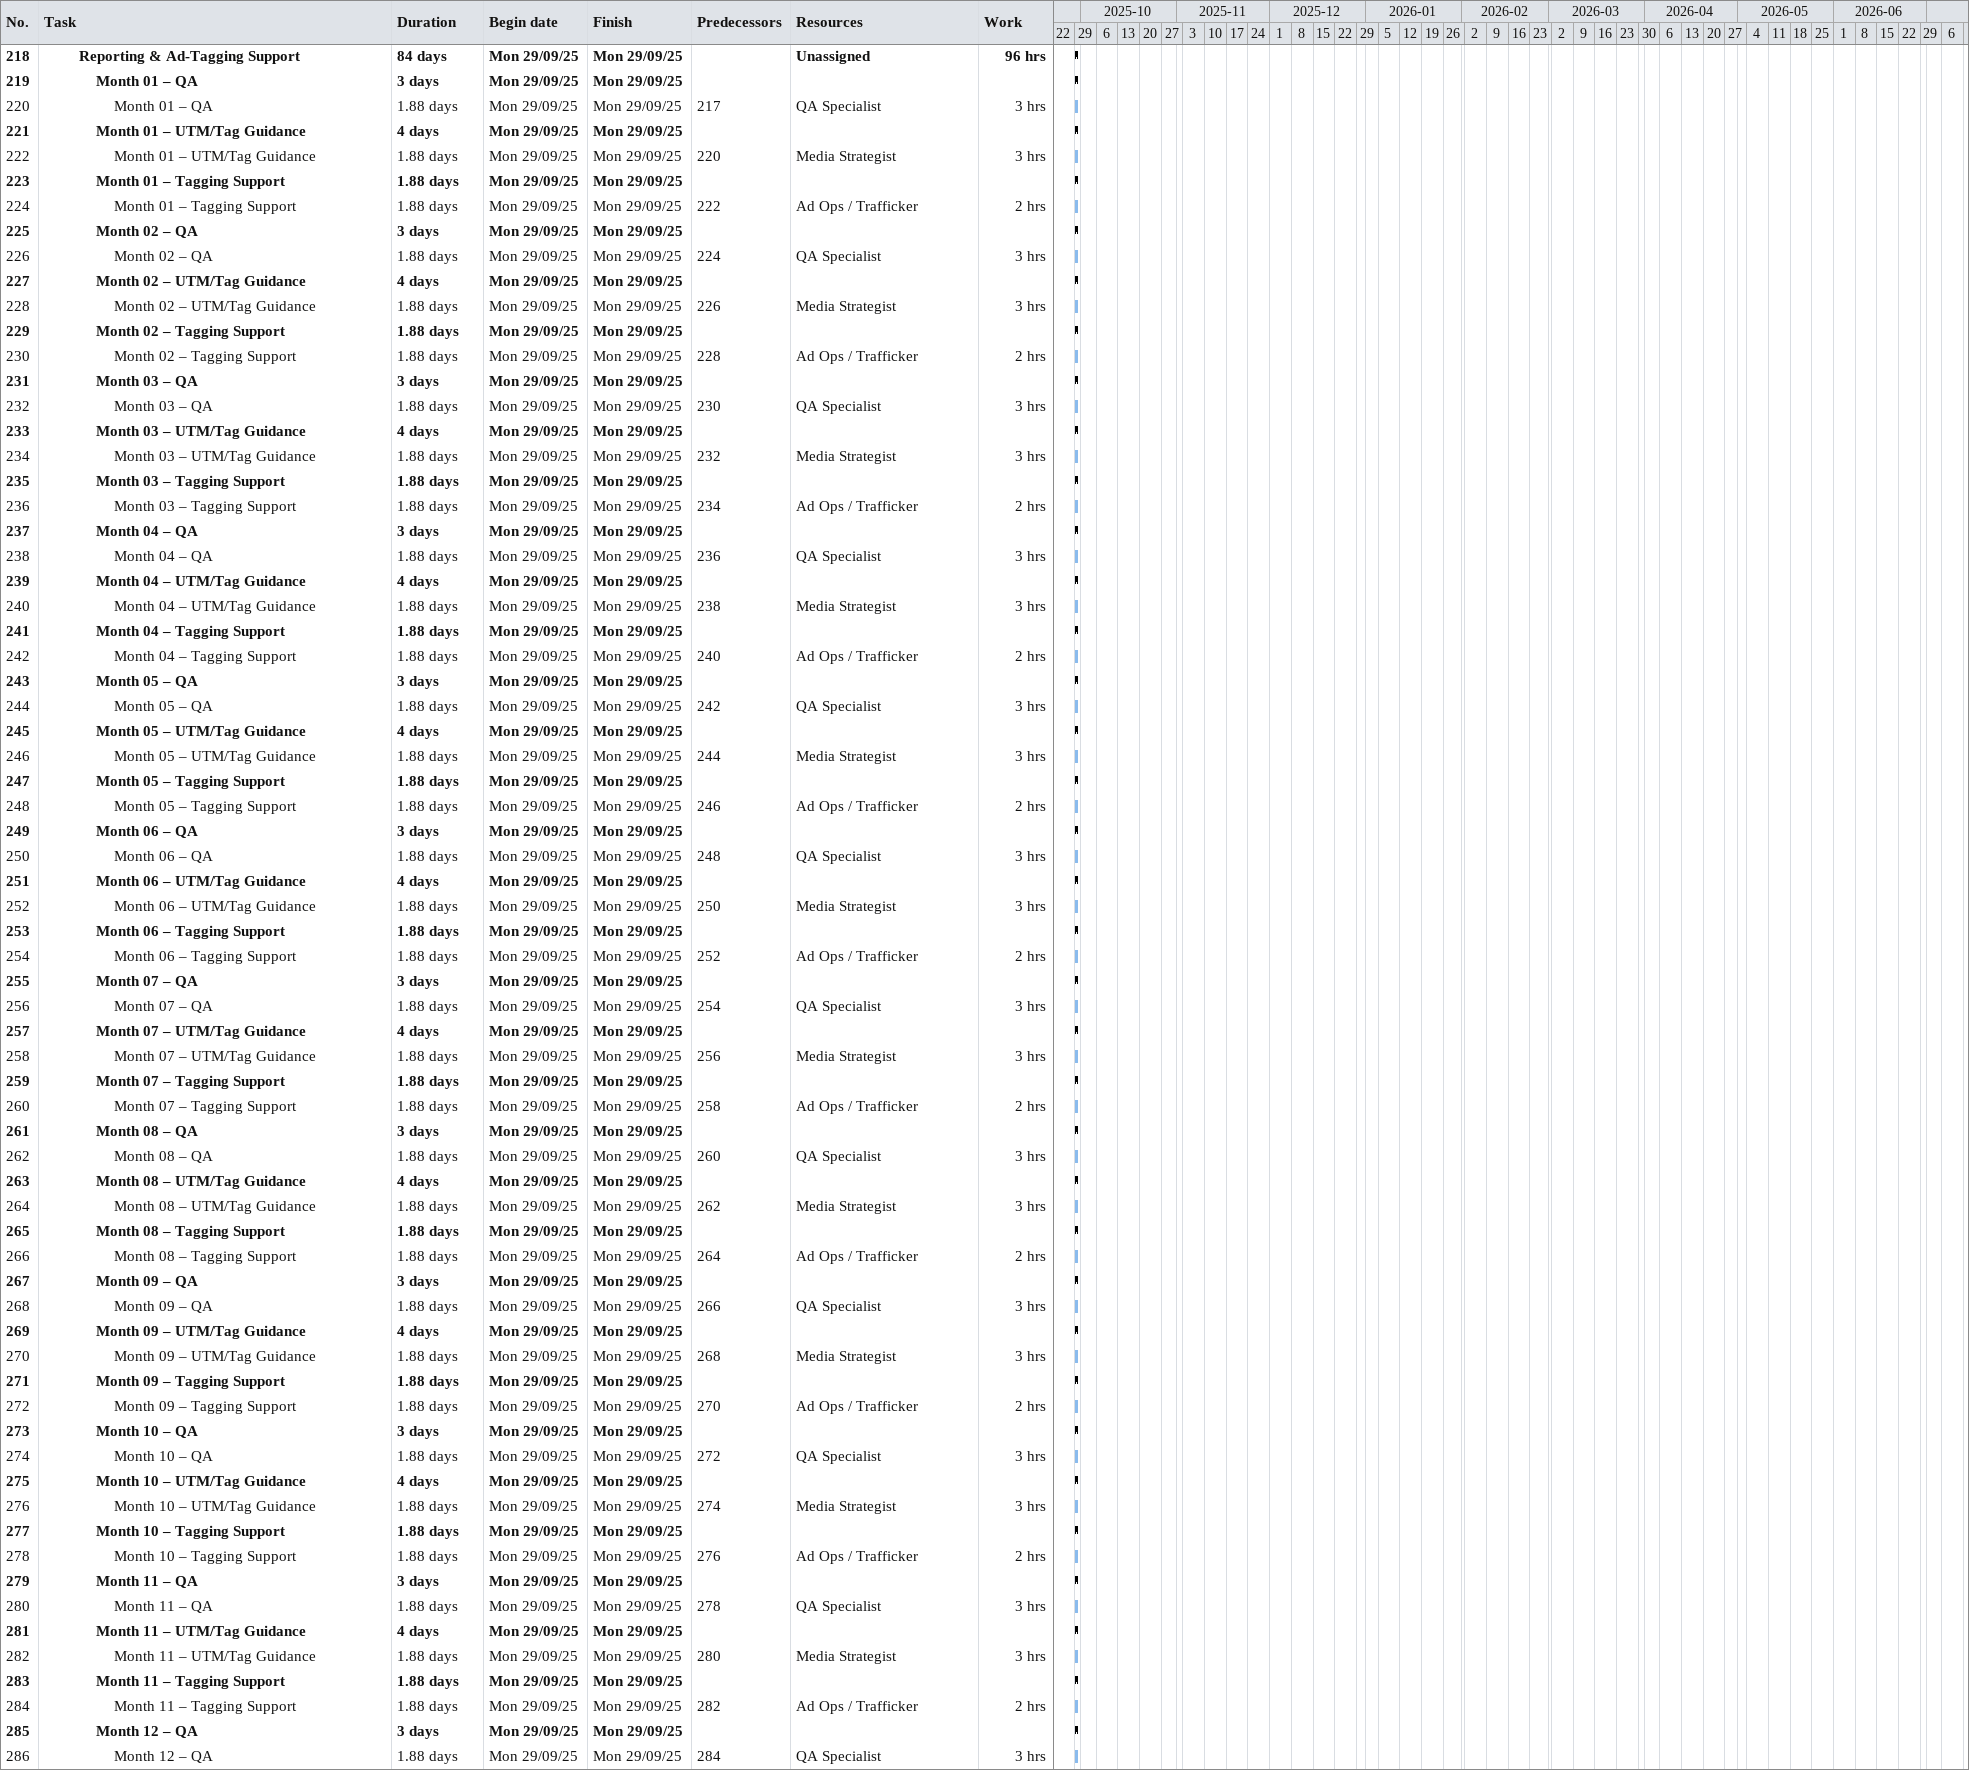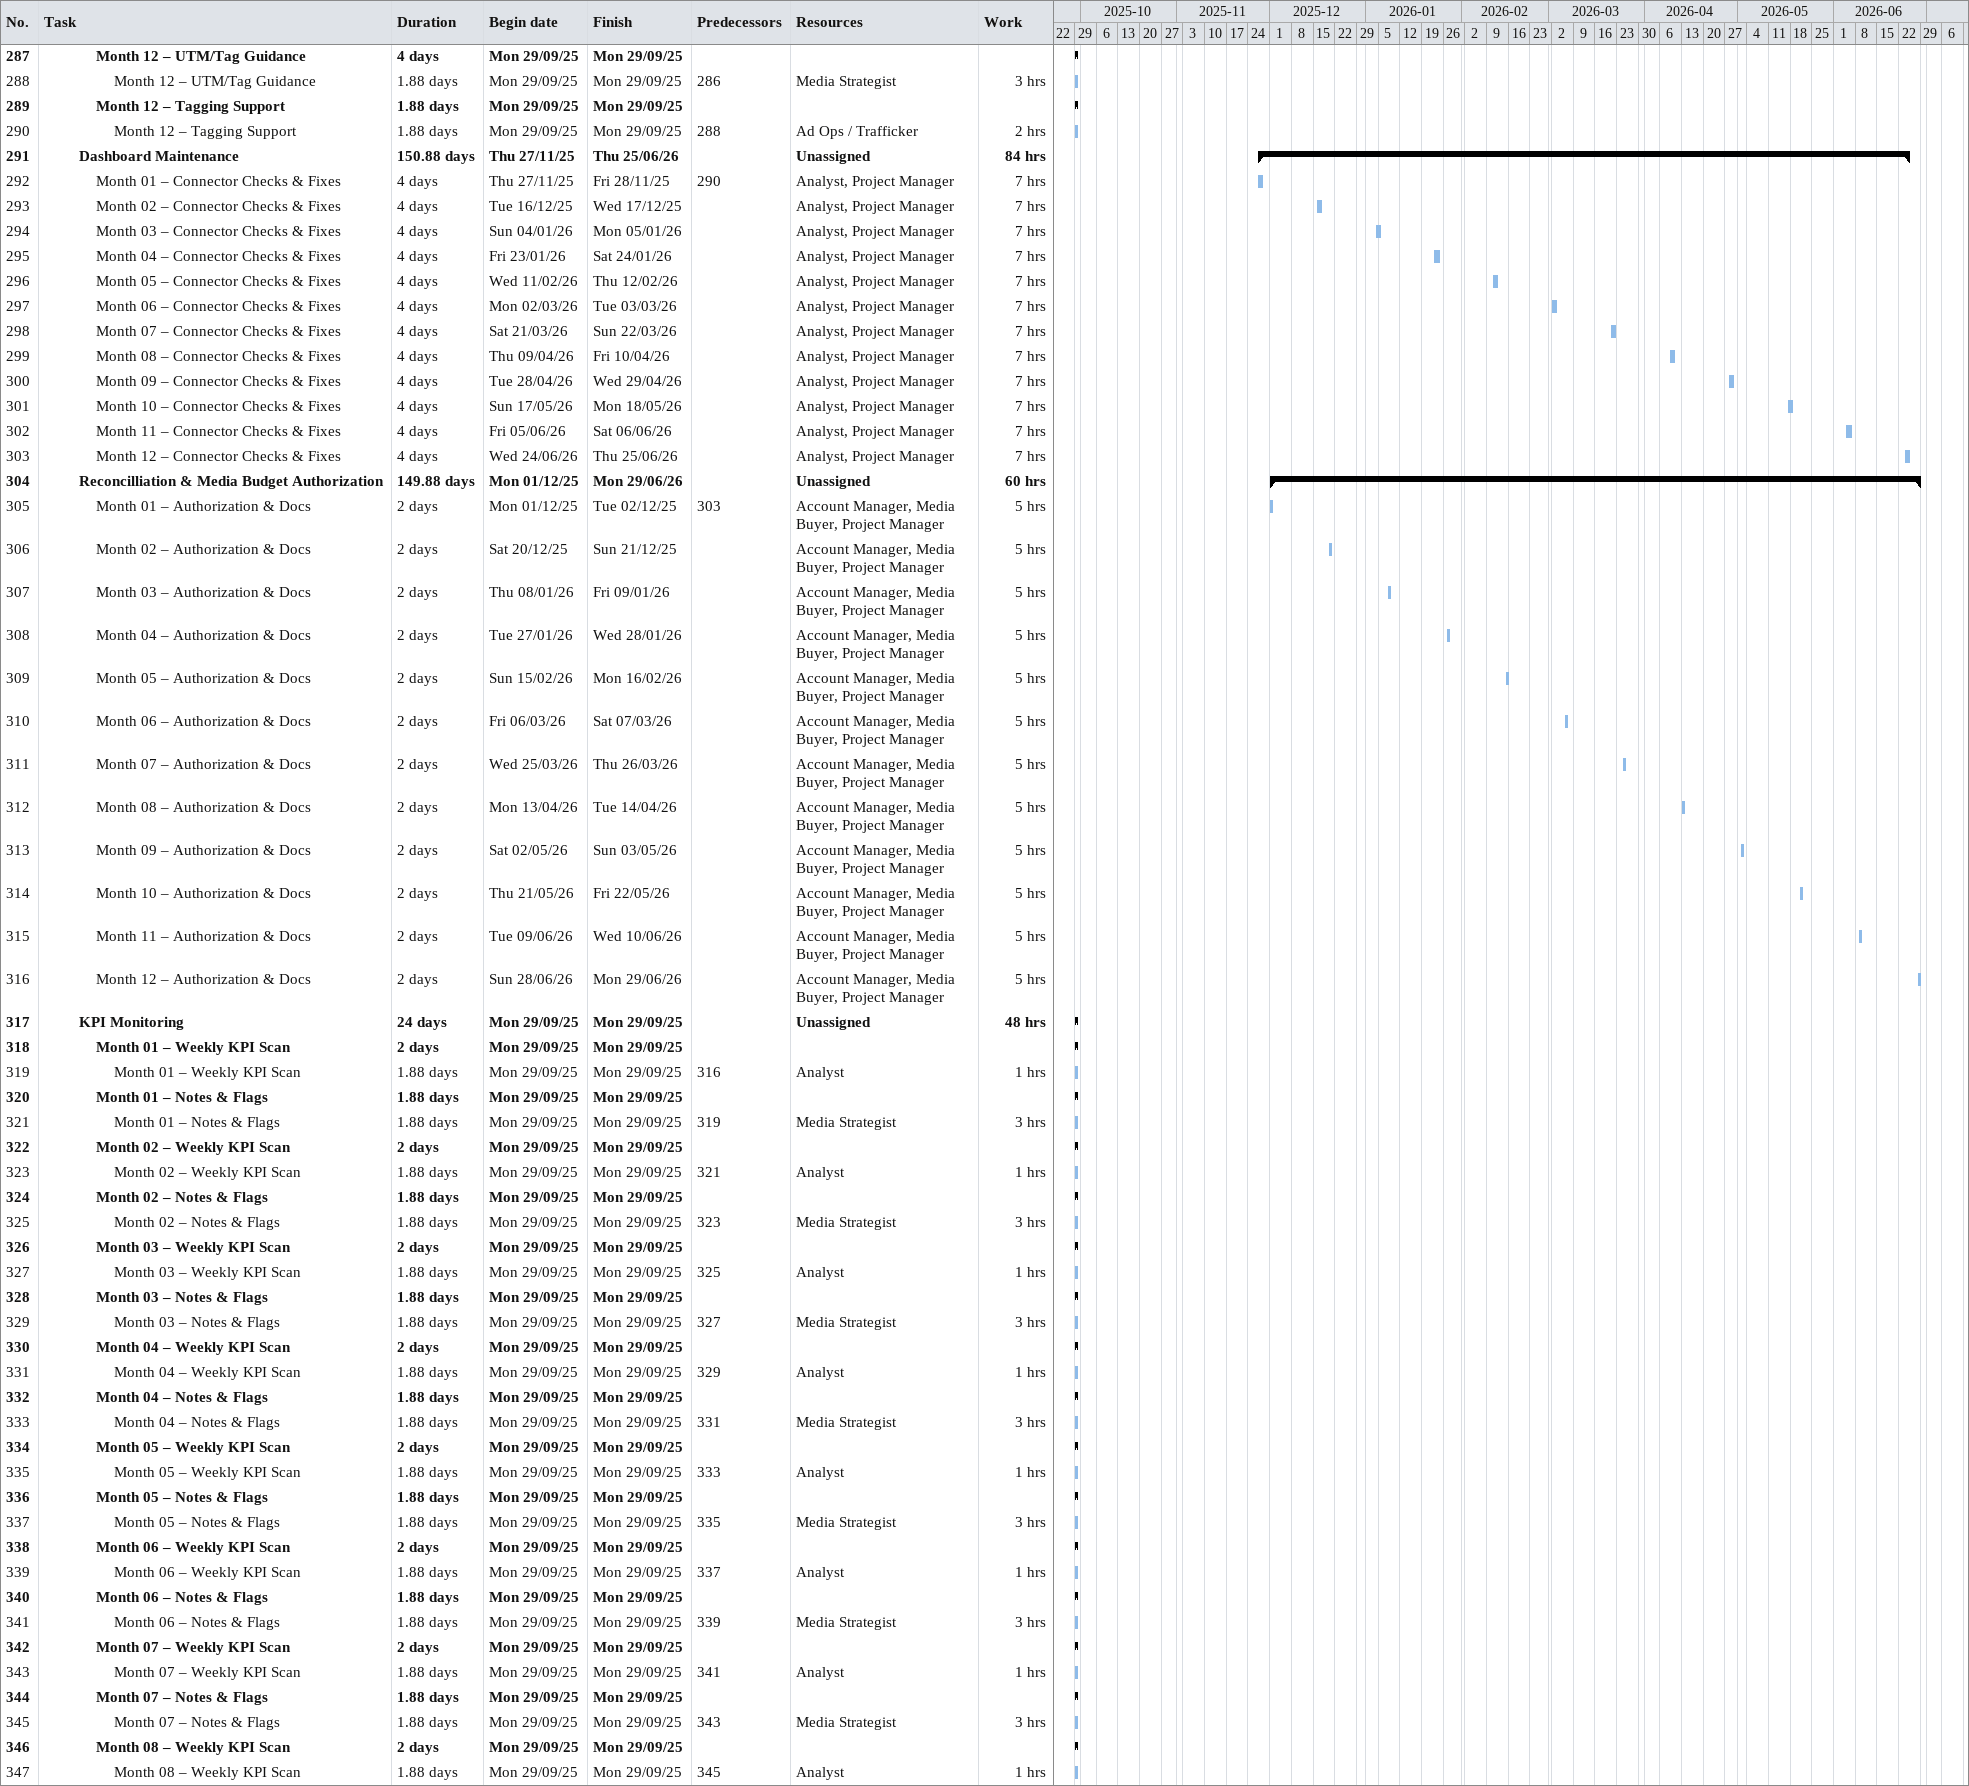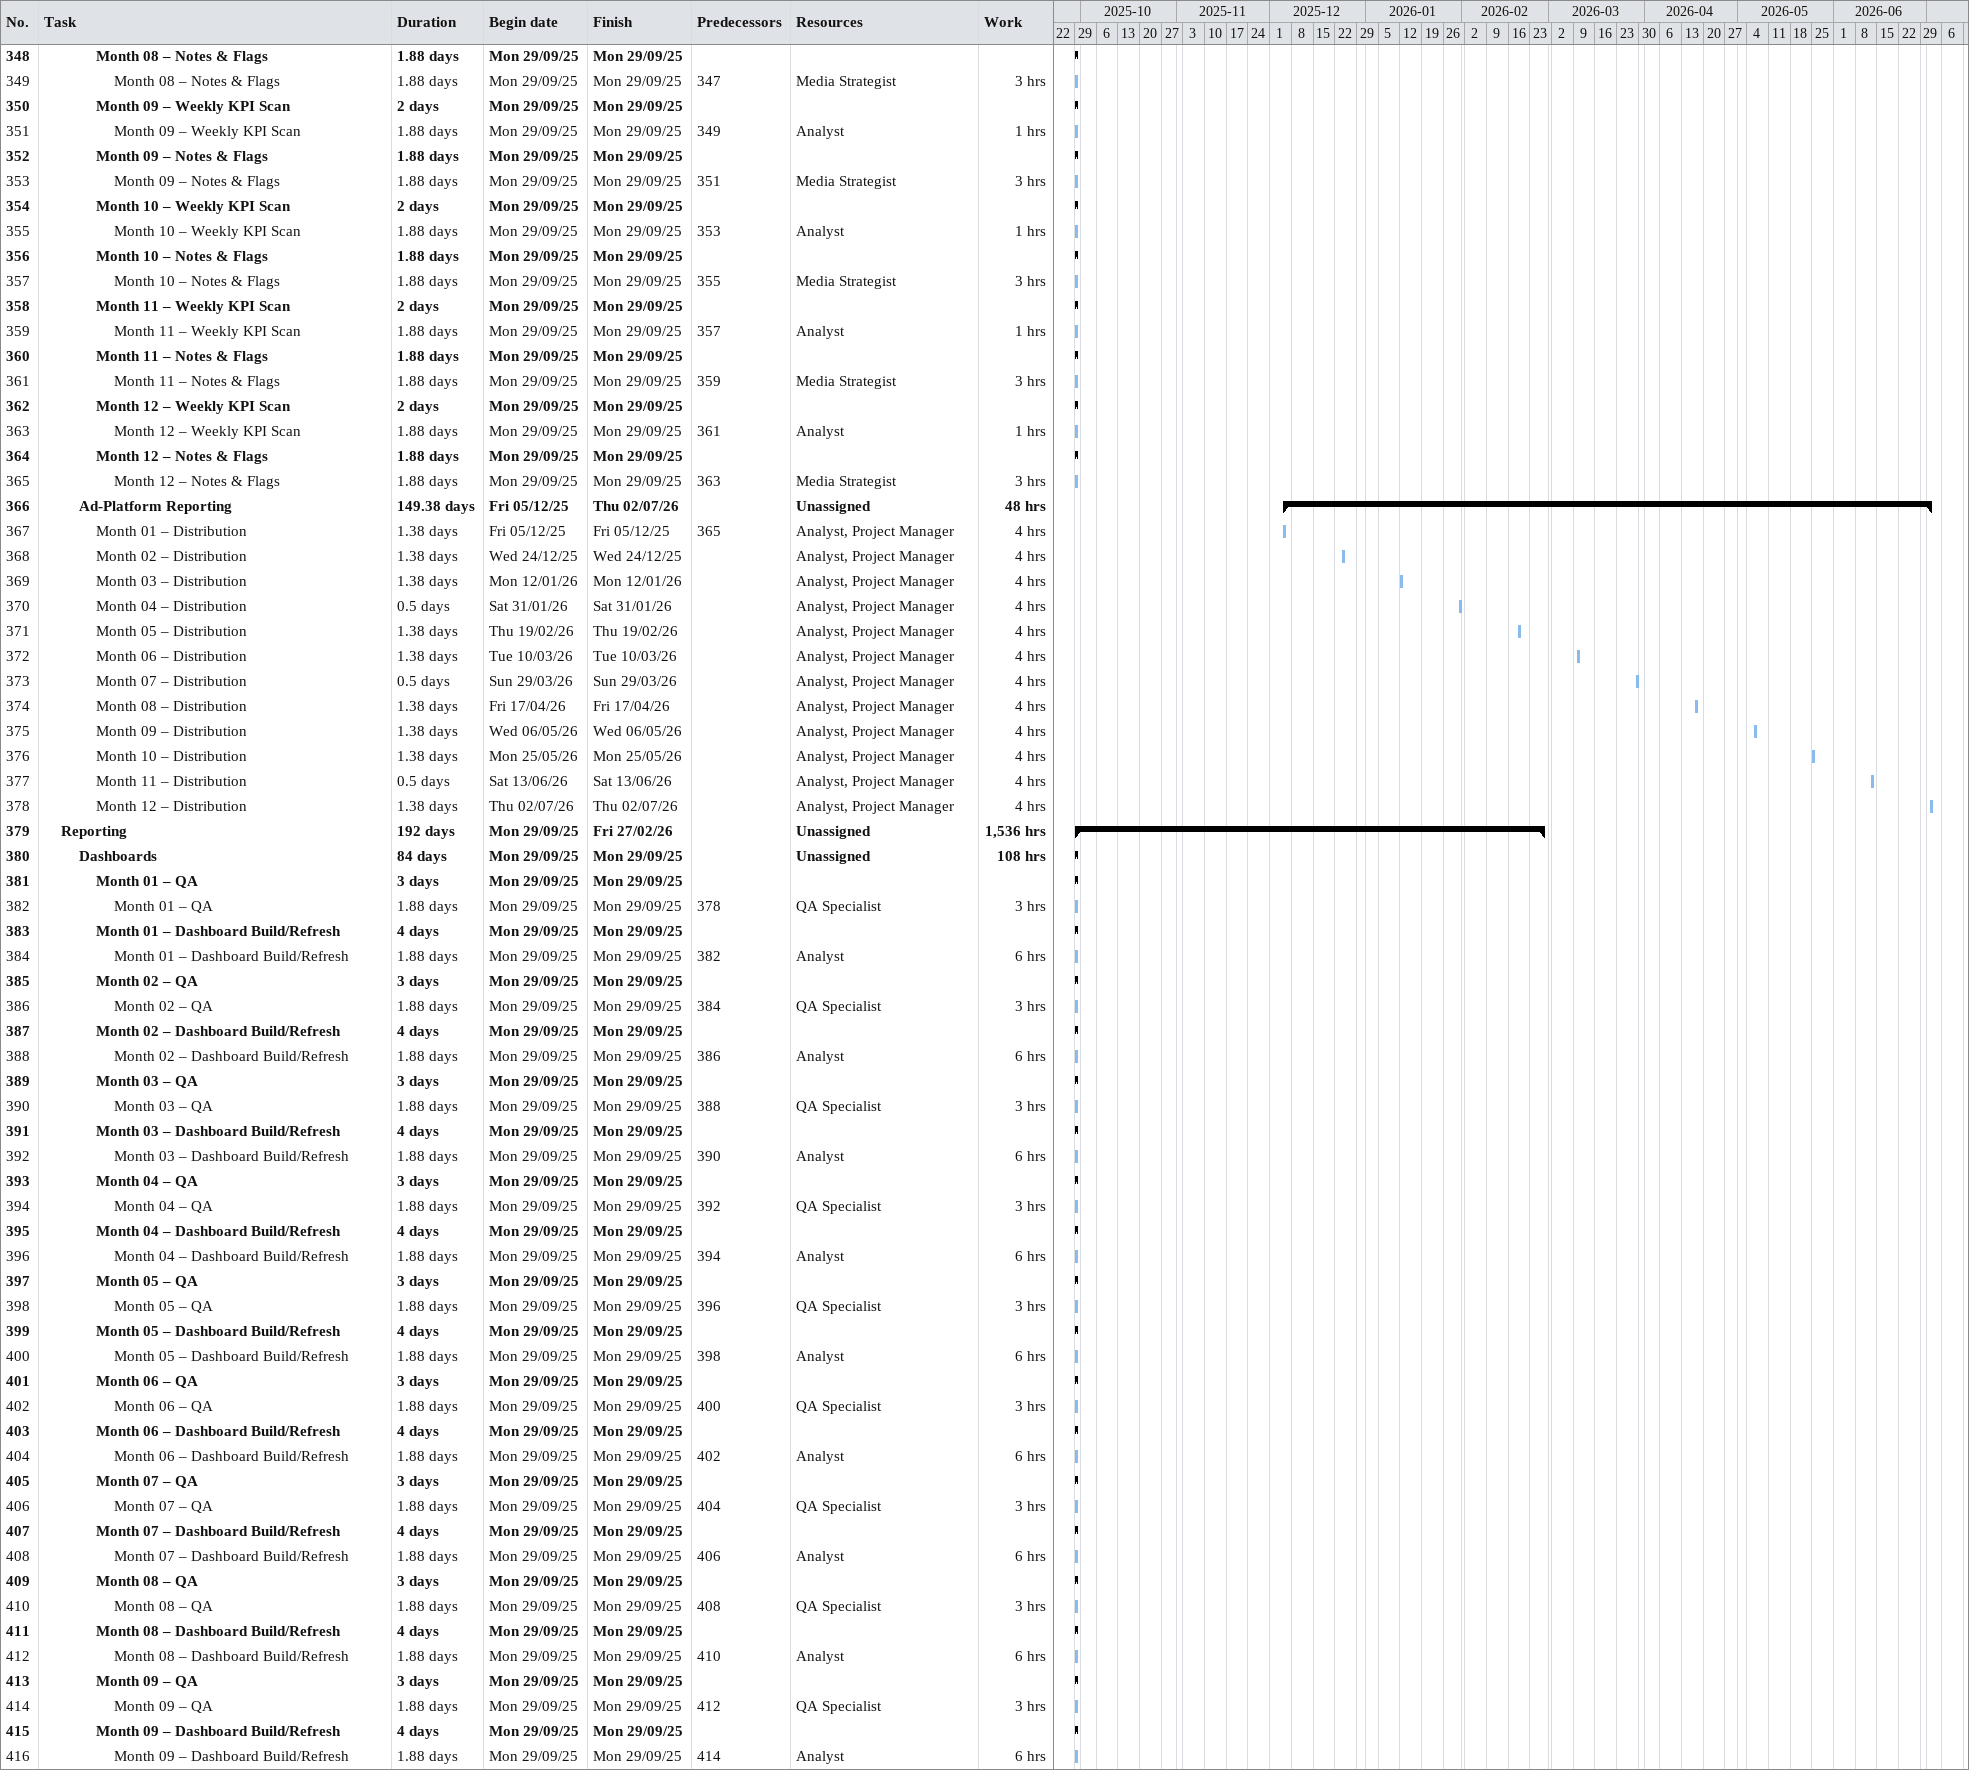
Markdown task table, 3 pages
| ID | Level | Task | Duration | Start | Finish | Predecessors | Resources | Work (h) |
|---|---|---|---|---|---|---|---|---|
| 218 | 3 | **Reporting & Ad-Tagging Support** | 84d | 2025-09-29 | 2025-09-29 |  | Unassigned | 96 |
| 219 | 4 | **Month 01 – QA** | 3d | 2025-09-29 | 2025-09-29 |  |  |  |
| 220 | 5 | Month 01 – QA | 1.88d | 2025-09-29 | 2025-09-29 | 217 | QA Specialist | 3 |
| 221 | 4 | **Month 01 – UTM/Tag Guidance** | 4d | 2025-09-29 | 2025-09-29 |  |  |  |
| 222 | 5 | Month 01 – UTM/Tag Guidance | 1.88d | 2025-09-29 | 2025-09-29 | 220 | Media Strategist | 3 |
| 223 | 4 | **Month 01 – Tagging Support** | 1.88d | 2025-09-29 | 2025-09-29 |  |  |  |
| 224 | 5 | Month 01 – Tagging Support | 1.88d | 2025-09-29 | 2025-09-29 | 222 | Ad Ops / Trafficker | 2 |
| 225 | 4 | **Month 02 – QA** | 3d | 2025-09-29 | 2025-09-29 |  |  |  |
| 226 | 5 | Month 02 – QA | 1.88d | 2025-09-29 | 2025-09-29 | 224 | QA Specialist | 3 |
| 227 | 4 | **Month 02 – UTM/Tag Guidance** | 4d | 2025-09-29 | 2025-09-29 |  |  |  |
| 228 | 5 | Month 02 – UTM/Tag Guidance | 1.88d | 2025-09-29 | 2025-09-29 | 226 | Media Strategist | 3 |
| 229 | 4 | **Month 02 – Tagging Support** | 1.88d | 2025-09-29 | 2025-09-29 |  |  |  |
| 230 | 5 | Month 02 – Tagging Support | 1.88d | 2025-09-29 | 2025-09-29 | 228 | Ad Ops / Trafficker | 2 |
| 231 | 4 | **Month 03 – QA** | 3d | 2025-09-29 | 2025-09-29 |  |  |  |
| 232 | 5 | Month 03 – QA | 1.88d | 2025-09-29 | 2025-09-29 | 230 | QA Specialist | 3 |
| 233 | 4 | **Month 03 – UTM/Tag Guidance** | 4d | 2025-09-29 | 2025-09-29 |  |  |  |
| 234 | 5 | Month 03 – UTM/Tag Guidance | 1.88d | 2025-09-29 | 2025-09-29 | 232 | Media Strategist | 3 |
| 235 | 4 | **Month 03 – Tagging Support** | 1.88d | 2025-09-29 | 2025-09-29 |  |  |  |
| 236 | 5 | Month 03 – Tagging Support | 1.88d | 2025-09-29 | 2025-09-29 | 234 | Ad Ops / Trafficker | 2 |
| 237 | 4 | **Month 04 – QA** | 3d | 2025-09-29 | 2025-09-29 |  |  |  |
| 238 | 5 | Month 04 – QA | 1.88d | 2025-09-29 | 2025-09-29 | 236 | QA Specialist | 3 |
| 239 | 4 | **Month 04 – UTM/Tag Guidance** | 4d | 2025-09-29 | 2025-09-29 |  |  |  |
| 240 | 5 | Month 04 – UTM/Tag Guidance | 1.88d | 2025-09-29 | 2025-09-29 | 238 | Media Strategist | 3 |
| 241 | 4 | **Month 04 – Tagging Support** | 1.88d | 2025-09-29 | 2025-09-29 |  |  |  |
| 242 | 5 | Month 04 – Tagging Support | 1.88d | 2025-09-29 | 2025-09-29 | 240 | Ad Ops / Trafficker | 2 |
| 243 | 4 | **Month 05 – QA** | 3d | 2025-09-29 | 2025-09-29 |  |  |  |
| 244 | 5 | Month 05 – QA | 1.88d | 2025-09-29 | 2025-09-29 | 242 | QA Specialist | 3 |
| 245 | 4 | **Month 05 – UTM/Tag Guidance** | 4d | 2025-09-29 | 2025-09-29 |  |  |  |
| 246 | 5 | Month 05 – UTM/Tag Guidance | 1.88d | 2025-09-29 | 2025-09-29 | 244 | Media Strategist | 3 |
| 247 | 4 | **Month 05 – Tagging Support** | 1.88d | 2025-09-29 | 2025-09-29 |  |  |  |
| 248 | 5 | Month 05 – Tagging Support | 1.88d | 2025-09-29 | 2025-09-29 | 246 | Ad Ops / Trafficker | 2 |
| 249 | 4 | **Month 06 – QA** | 3d | 2025-09-29 | 2025-09-29 |  |  |  |
| 250 | 5 | Month 06 – QA | 1.88d | 2025-09-29 | 2025-09-29 | 248 | QA Specialist | 3 |
| 251 | 4 | **Month 06 – UTM/Tag Guidance** | 4d | 2025-09-29 | 2025-09-29 |  |  |  |
| 252 | 5 | Month 06 – UTM/Tag Guidance | 1.88d | 2025-09-29 | 2025-09-29 | 250 | Media Strategist | 3 |
| 253 | 4 | **Month 06 – Tagging Support** | 1.88d | 2025-09-29 | 2025-09-29 |  |  |  |
| 254 | 5 | Month 06 – Tagging Support | 1.88d | 2025-09-29 | 2025-09-29 | 252 | Ad Ops / Trafficker | 2 |
| 255 | 4 | **Month 07 – QA** | 3d | 2025-09-29 | 2025-09-29 |  |  |  |
| 256 | 5 | Month 07 – QA | 1.88d | 2025-09-29 | 2025-09-29 | 254 | QA Specialist | 3 |
| 257 | 4 | **Month 07 – UTM/Tag Guidance** | 4d | 2025-09-29 | 2025-09-29 |  |  |  |
| 258 | 5 | Month 07 – UTM/Tag Guidance | 1.88d | 2025-09-29 | 2025-09-29 | 256 | Media Strategist | 3 |
| 259 | 4 | **Month 07 – Tagging Support** | 1.88d | 2025-09-29 | 2025-09-29 |  |  |  |
| 260 | 5 | Month 07 – Tagging Support | 1.88d | 2025-09-29 | 2025-09-29 | 258 | Ad Ops / Trafficker | 2 |
| 261 | 4 | **Month 08 – QA** | 3d | 2025-09-29 | 2025-09-29 |  |  |  |
| 262 | 5 | Month 08 – QA | 1.88d | 2025-09-29 | 2025-09-29 | 260 | QA Specialist | 3 |
| 263 | 4 | **Month 08 – UTM/Tag Guidance** | 4d | 2025-09-29 | 2025-09-29 |  |  |  |
| 264 | 5 | Month 08 – UTM/Tag Guidance | 1.88d | 2025-09-29 | 2025-09-29 | 262 | Media Strategist | 3 |
| 265 | 4 | **Month 08 – Tagging Support** | 1.88d | 2025-09-29 | 2025-09-29 |  |  |  |
| 266 | 5 | Month 08 – Tagging Support | 1.88d | 2025-09-29 | 2025-09-29 | 264 | Ad Ops / Trafficker | 2 |
| 267 | 4 | **Month 09 – QA** | 3d | 2025-09-29 | 2025-09-29 |  |  |  |
| 268 | 5 | Month 09 – QA | 1.88d | 2025-09-29 | 2025-09-29 | 266 | QA Specialist | 3 |
| 269 | 4 | **Month 09 – UTM/Tag Guidance** | 4d | 2025-09-29 | 2025-09-29 |  |  |  |
| 270 | 5 | Month 09 – UTM/Tag Guidance | 1.88d | 2025-09-29 | 2025-09-29 | 268 | Media Strategist | 3 |
| 271 | 4 | **Month 09 – Tagging Support** | 1.88d | 2025-09-29 | 2025-09-29 |  |  |  |
| 272 | 5 | Month 09 – Tagging Support | 1.88d | 2025-09-29 | 2025-09-29 | 270 | Ad Ops / Trafficker | 2 |
| 273 | 4 | **Month 10 – QA** | 3d | 2025-09-29 | 2025-09-29 |  |  |  |
| 274 | 5 | Month 10 – QA | 1.88d | 2025-09-29 | 2025-09-29 | 272 | QA Specialist | 3 |
| 275 | 4 | **Month 10 – UTM/Tag Guidance** | 4d | 2025-09-29 | 2025-09-29 |  |  |  |
| 276 | 5 | Month 10 – UTM/Tag Guidance | 1.88d | 2025-09-29 | 2025-09-29 | 274 | Media Strategist | 3 |
| 277 | 4 | **Month 10 – Tagging Support** | 1.88d | 2025-09-29 | 2025-09-29 |  |  |  |
| 278 | 5 | Month 10 – Tagging Support | 1.88d | 2025-09-29 | 2025-09-29 | 276 | Ad Ops / Trafficker | 2 |
| 279 | 4 | **Month 11 – QA** | 3d | 2025-09-29 | 2025-09-29 |  |  |  |
| 280 | 5 | Month 11 – QA | 1.88d | 2025-09-29 | 2025-09-29 | 278 | QA Specialist | 3 |
| 281 | 4 | **Month 11 – UTM/Tag Guidance** | 4d | 2025-09-29 | 2025-09-29 |  |  |  |
| 282 | 5 | Month 11 – UTM/Tag Guidance | 1.88d | 2025-09-29 | 2025-09-29 | 280 | Media Strategist | 3 |
| 283 | 4 | **Month 11 – Tagging Support** | 1.88d | 2025-09-29 | 2025-09-29 |  |  |  |
| 284 | 5 | Month 11 – Tagging Support | 1.88d | 2025-09-29 | 2025-09-29 | 282 | Ad Ops / Trafficker | 2 |
| 285 | 4 | **Month 12 – QA** | 3d | 2025-09-29 | 2025-09-29 |  |  |  |
| 286 | 5 | Month 12 – QA | 1.88d | 2025-09-29 | 2025-09-29 | 284 | QA Specialist | 3 |
| 287 | 4 | **Month 12 – UTM/Tag Guidance** | 4d | 2025-09-29 | 2025-09-29 |  |  |  |
| 288 | 5 | Month 12 – UTM/Tag Guidance | 1.88d | 2025-09-29 | 2025-09-29 | 286 | Media Strategist | 3 |
| 289 | 4 | **Month 12 – Tagging Support** | 1.88d | 2025-09-29 | 2025-09-29 |  |  |  |
| 290 | 5 | Month 12 – Tagging Support | 1.88d | 2025-09-29 | 2025-09-29 | 288 | Ad Ops / Trafficker | 2 |
| 291 | 3 | **Dashboard Maintenance** | 150.88d | 2025-11-27 | 2026-06-25 |  | Unassigned | 84 |
| 292 | 4 | Month 01 – Connector Checks & Fixes | 4d | 2025-11-27 | 2025-11-28 | 290 | Analyst, Project Manager | 7 |
| 293 | 4 | Month 02 – Connector Checks & Fixes | 4d | 2025-12-16 | 2025-12-17 |  | Analyst, Project Manager | 7 |
| 294 | 4 | Month 03 – Connector Checks & Fixes | 4d | 2026-01-04 | 2026-01-05 |  | Analyst, Project Manager | 7 |
| 295 | 4 | Month 04 – Connector Checks & Fixes | 4d | 2026-01-23 | 2026-01-24 |  | Analyst, Project Manager | 7 |
| 296 | 4 | Month 05 – Connector Checks & Fixes | 4d | 2026-02-11 | 2026-02-12 |  | Analyst, Project Manager | 7 |
| 297 | 4 | Month 06 – Connector Checks & Fixes | 4d | 2026-03-02 | 2026-03-03 |  | Analyst, Project Manager | 7 |
| 298 | 4 | Month 07 – Connector Checks & Fixes | 4d | 2026-03-21 | 2026-03-22 |  | Analyst, Project Manager | 7 |
| 299 | 4 | Month 08 – Connector Checks & Fixes | 4d | 2026-04-09 | 2026-04-10 |  | Analyst, Project Manager | 7 |
| 300 | 4 | Month 09 – Connector Checks & Fixes | 4d | 2026-04-28 | 2026-04-29 |  | Analyst, Project Manager | 7 |
| 301 | 4 | Month 10 – Connector Checks & Fixes | 4d | 2026-05-17 | 2026-05-18 |  | Analyst, Project Manager | 7 |
| 302 | 4 | Month 11 – Connector Checks & Fixes | 4d | 2026-06-05 | 2026-06-06 |  | Analyst, Project Manager | 7 |
| 303 | 4 | Month 12 – Connector Checks & Fixes | 4d | 2026-06-24 | 2026-06-25 |  | Analyst, Project Manager | 7 |
| 304 | 3 | **Reconcilliation & Media Budget Authorization** | 149.88d | 2025-12-01 | 2026-06-29 |  | Unassigned | 60 |
| 305 | 4 | Month 01 – Authorization & Docs | 2d | 2025-12-01 | 2025-12-02 | 303 | Account Manager, Media Buyer, Project Manager | 5 |
| 306 | 4 | Month 02 – Authorization & Docs | 2d | 2025-12-20 | 2025-12-21 |  | Account Manager, Media Buyer, Project Manager | 5 |
| 307 | 4 | Month 03 – Authorization & Docs | 2d | 2026-01-08 | 2026-01-09 |  | Account Manager, Media Buyer, Project Manager | 5 |
| 308 | 4 | Month 04 – Authorization & Docs | 2d | 2026-01-27 | 2026-01-28 |  | Account Manager, Media Buyer, Project Manager | 5 |
| 309 | 4 | Month 05 – Authorization & Docs | 2d | 2026-02-15 | 2026-02-16 |  | Account Manager, Media Buyer, Project Manager | 5 |
| 310 | 4 | Month 06 – Authorization & Docs | 2d | 2026-03-06 | 2026-03-07 |  | Account Manager, Media Buyer, Project Manager | 5 |
| 311 | 4 | Month 07 – Authorization & Docs | 2d | 2026-03-25 | 2026-03-26 |  | Account Manager, Media Buyer, Project Manager | 5 |
| 312 | 4 | Month 08 – Authorization & Docs | 2d | 2026-04-13 | 2026-04-14 |  | Account Manager, Media Buyer, Project Manager | 5 |
| 313 | 4 | Month 09 – Authorization & Docs | 2d | 2026-05-02 | 2026-05-03 |  | Account Manager, Media Buyer, Project Manager | 5 |
| 314 | 4 | Month 10 – Authorization & Docs | 2d | 2026-05-21 | 2026-05-22 |  | Account Manager, Media Buyer, Project Manager | 5 |
| 315 | 4 | Month 11 – Authorization & Docs | 2d | 2026-06-09 | 2026-06-10 |  | Account Manager, Media Buyer, Project Manager | 5 |
| 316 | 4 | Month 12 – Authorization & Docs | 2d | 2026-06-28 | 2026-06-29 |  | Account Manager, Media Buyer, Project Manager | 5 |
| 317 | 3 | **KPI Monitoring** | 24d | 2025-09-29 | 2025-09-29 |  | Unassigned | 48 |
| 318 | 4 | **Month 01 – Weekly KPI Scan** | 2d | 2025-09-29 | 2025-09-29 |  |  |  |
| 319 | 5 | Month 01 – Weekly KPI Scan | 1.88d | 2025-09-29 | 2025-09-29 | 316 | Analyst | 1 |
| 320 | 4 | **Month 01 – Notes & Flags** | 1.88d | 2025-09-29 | 2025-09-29 |  |  |  |
| 321 | 5 | Month 01 – Notes & Flags | 1.88d | 2025-09-29 | 2025-09-29 | 319 | Media Strategist | 3 |
| 322 | 4 | **Month 02 – Weekly KPI Scan** | 2d | 2025-09-29 | 2025-09-29 |  |  |  |
| 323 | 5 | Month 02 – Weekly KPI Scan | 1.88d | 2025-09-29 | 2025-09-29 | 321 | Analyst | 1 |
| 324 | 4 | **Month 02 – Notes & Flags** | 1.88d | 2025-09-29 | 2025-09-29 |  |  |  |
| 325 | 5 | Month 02 – Notes & Flags | 1.88d | 2025-09-29 | 2025-09-29 | 323 | Media Strategist | 3 |
| 326 | 4 | **Month 03 – Weekly KPI Scan** | 2d | 2025-09-29 | 2025-09-29 |  |  |  |
| 327 | 5 | Month 03 – Weekly KPI Scan | 1.88d | 2025-09-29 | 2025-09-29 | 325 | Analyst | 1 |
| 328 | 4 | **Month 03 – Notes & Flags** | 1.88d | 2025-09-29 | 2025-09-29 |  |  |  |
| 329 | 5 | Month 03 – Notes & Flags | 1.88d | 2025-09-29 | 2025-09-29 | 327 | Media Strategist | 3 |
| 330 | 4 | **Month 04 – Weekly KPI Scan** | 2d | 2025-09-29 | 2025-09-29 |  |  |  |
| 331 | 5 | Month 04 – Weekly KPI Scan | 1.88d | 2025-09-29 | 2025-09-29 | 329 | Analyst | 1 |
| 332 | 4 | **Month 04 – Notes & Flags** | 1.88d | 2025-09-29 | 2025-09-29 |  |  |  |
| 333 | 5 | Month 04 – Notes & Flags | 1.88d | 2025-09-29 | 2025-09-29 | 331 | Media Strategist | 3 |
| 334 | 4 | **Month 05 – Weekly KPI Scan** | 2d | 2025-09-29 | 2025-09-29 |  |  |  |
| 335 | 5 | Month 05 – Weekly KPI Scan | 1.88d | 2025-09-29 | 2025-09-29 | 333 | Analyst | 1 |
| 336 | 4 | **Month 05 – Notes & Flags** | 1.88d | 2025-09-29 | 2025-09-29 |  |  |  |
| 337 | 5 | Month 05 – Notes & Flags | 1.88d | 2025-09-29 | 2025-09-29 | 335 | Media Strategist | 3 |
| 338 | 4 | **Month 06 – Weekly KPI Scan** | 2d | 2025-09-29 | 2025-09-29 |  |  |  |
| 339 | 5 | Month 06 – Weekly KPI Scan | 1.88d | 2025-09-29 | 2025-09-29 | 337 | Analyst | 1 |
| 340 | 4 | **Month 06 – Notes & Flags** | 1.88d | 2025-09-29 | 2025-09-29 |  |  |  |
| 341 | 5 | Month 06 – Notes & Flags | 1.88d | 2025-09-29 | 2025-09-29 | 339 | Media Strategist | 3 |
| 342 | 4 | **Month 07 – Weekly KPI Scan** | 2d | 2025-09-29 | 2025-09-29 |  |  |  |
| 343 | 5 | Month 07 – Weekly KPI Scan | 1.88d | 2025-09-29 | 2025-09-29 | 341 | Analyst | 1 |
| 344 | 4 | **Month 07 – Notes & Flags** | 1.88d | 2025-09-29 | 2025-09-29 |  |  |  |
| 345 | 5 | Month 07 – Notes & Flags | 1.88d | 2025-09-29 | 2025-09-29 | 343 | Media Strategist | 3 |
| 346 | 4 | **Month 08 – Weekly KPI Scan** | 2d | 2025-09-29 | 2025-09-29 |  |  |  |
| 347 | 5 | Month 08 – Weekly KPI Scan | 1.88d | 2025-09-29 | 2025-09-29 | 345 | Analyst | 1 |
| 348 | 4 | **Month 08 – Notes & Flags** | 1.88d | 2025-09-29 | 2025-09-29 |  |  |  |
| 349 | 5 | Month 08 – Notes & Flags | 1.88d | 2025-09-29 | 2025-09-29 | 347 | Media Strategist | 3 |
| 350 | 4 | **Month 09 – Weekly KPI Scan** | 2d | 2025-09-29 | 2025-09-29 |  |  |  |
| 351 | 5 | Month 09 – Weekly KPI Scan | 1.88d | 2025-09-29 | 2025-09-29 | 349 | Analyst | 1 |
| 352 | 4 | **Month 09 – Notes & Flags** | 1.88d | 2025-09-29 | 2025-09-29 |  |  |  |
| 353 | 5 | Month 09 – Notes & Flags | 1.88d | 2025-09-29 | 2025-09-29 | 351 | Media Strategist | 3 |
| 354 | 4 | **Month 10 – Weekly KPI Scan** | 2d | 2025-09-29 | 2025-09-29 |  |  |  |
| 355 | 5 | Month 10 – Weekly KPI Scan | 1.88d | 2025-09-29 | 2025-09-29 | 353 | Analyst | 1 |
| 356 | 4 | **Month 10 – Notes & Flags** | 1.88d | 2025-09-29 | 2025-09-29 |  |  |  |
| 357 | 5 | Month 10 – Notes & Flags | 1.88d | 2025-09-29 | 2025-09-29 | 355 | Media Strategist | 3 |
| 358 | 4 | **Month 11 – Weekly KPI Scan** | 2d | 2025-09-29 | 2025-09-29 |  |  |  |
| 359 | 5 | Month 11 – Weekly KPI Scan | 1.88d | 2025-09-29 | 2025-09-29 | 357 | Analyst | 1 |
| 360 | 4 | **Month 11 – Notes & Flags** | 1.88d | 2025-09-29 | 2025-09-29 |  |  |  |
| 361 | 5 | Month 11 – Notes & Flags | 1.88d | 2025-09-29 | 2025-09-29 | 359 | Media Strategist | 3 |
| 362 | 4 | **Month 12 – Weekly KPI Scan** | 2d | 2025-09-29 | 2025-09-29 |  |  |  |
| 363 | 5 | Month 12 – Weekly KPI Scan | 1.88d | 2025-09-29 | 2025-09-29 | 361 | Analyst | 1 |
| 364 | 4 | **Month 12 – Notes & Flags** | 1.88d | 2025-09-29 | 2025-09-29 |  |  |  |
| 365 | 5 | Month 12 – Notes & Flags | 1.88d | 2025-09-29 | 2025-09-29 | 363 | Media Strategist | 3 |
| 366 | 3 | **Ad-Platform Reporting** | 149.38d | 2025-12-05 | 2026-07-02 |  | Unassigned | 48 |
| 367 | 4 | Month 01 – Distribution | 1.38d | 2025-12-05 | 2025-12-05 | 365 | Analyst, Project Manager | 4 |
| 368 | 4 | Month 02 – Distribution | 1.38d | 2025-12-24 | 2025-12-24 |  | Analyst, Project Manager | 4 |
| 369 | 4 | Month 03 – Distribution | 1.38d | 2026-01-12 | 2026-01-12 |  | Analyst, Project Manager | 4 |
| 370 | 4 | Month 04 – Distribution | 0.5d | 2026-01-31 | 2026-01-31 |  | Analyst, Project Manager | 4 |
| 371 | 4 | Month 05 – Distribution | 1.38d | 2026-02-19 | 2026-02-19 |  | Analyst, Project Manager | 4 |
| 372 | 4 | Month 06 – Distribution | 1.38d | 2026-03-10 | 2026-03-10 |  | Analyst, Project Manager | 4 |
| 373 | 4 | Month 07 – Distribution | 0.5d | 2026-03-29 | 2026-03-29 |  | Analyst, Project Manager | 4 |
| 374 | 4 | Month 08 – Distribution | 1.38d | 2026-04-17 | 2026-04-17 |  | Analyst, Project Manager | 4 |
| 375 | 4 | Month 09 – Distribution | 1.38d | 2026-05-06 | 2026-05-06 |  | Analyst, Project Manager | 4 |
| 376 | 4 | Month 10 – Distribution | 1.38d | 2026-05-25 | 2026-05-25 |  | Analyst, Project Manager | 4 |
| 377 | 4 | Month 11 – Distribution | 0.5d | 2026-06-13 | 2026-06-13 |  | Analyst, Project Manager | 4 |
| 378 | 4 | Month 12 – Distribution | 1.38d | 2026-07-02 | 2026-07-02 |  | Analyst, Project Manager | 4 |
| 379 | 2 | **Reporting** | 192d | 2025-09-29 | 2026-02-27 |  | Unassigned | 1536 |
| 380 | 3 | **Dashboards** | 84d | 2025-09-29 | 2025-09-29 |  | Unassigned | 108 |
| 381 | 4 | **Month 01 – QA** | 3d | 2025-09-29 | 2025-09-29 |  |  |  |
| 382 | 5 | Month 01 – QA | 1.88d | 2025-09-29 | 2025-09-29 | 378 | QA Specialist | 3 |
| 383 | 4 | **Month 01 – Dashboard Build/Refresh** | 4d | 2025-09-29 | 2025-09-29 |  |  |  |
| 384 | 5 | Month 01 – Dashboard Build/Refresh | 1.88d | 2025-09-29 | 2025-09-29 | 382 | Analyst | 6 |
| 385 | 4 | **Month 02 – QA** | 3d | 2025-09-29 | 2025-09-29 |  |  |  |
| 386 | 5 | Month 02 – QA | 1.88d | 2025-09-29 | 2025-09-29 | 384 | QA Specialist | 3 |
| 387 | 4 | **Month 02 – Dashboard Build/Refresh** | 4d | 2025-09-29 | 2025-09-29 |  |  |  |
| 388 | 5 | Month 02 – Dashboard Build/Refresh | 1.88d | 2025-09-29 | 2025-09-29 | 386 | Analyst | 6 |
| 389 | 4 | **Month 03 – QA** | 3d | 2025-09-29 | 2025-09-29 |  |  |  |
| 390 | 5 | Month 03 – QA | 1.88d | 2025-09-29 | 2025-09-29 | 388 | QA Specialist | 3 |
| 391 | 4 | **Month 03 – Dashboard Build/Refresh** | 4d | 2025-09-29 | 2025-09-29 |  |  |  |
| 392 | 5 | Month 03 – Dashboard Build/Refresh | 1.88d | 2025-09-29 | 2025-09-29 | 390 | Analyst | 6 |
| 393 | 4 | **Month 04 – QA** | 3d | 2025-09-29 | 2025-09-29 |  |  |  |
| 394 | 5 | Month 04 – QA | 1.88d | 2025-09-29 | 2025-09-29 | 392 | QA Specialist | 3 |
| 395 | 4 | **Month 04 – Dashboard Build/Refresh** | 4d | 2025-09-29 | 2025-09-29 |  |  |  |
| 396 | 5 | Month 04 – Dashboard Build/Refresh | 1.88d | 2025-09-29 | 2025-09-29 | 394 | Analyst | 6 |
| 397 | 4 | **Month 05 – QA** | 3d | 2025-09-29 | 2025-09-29 |  |  |  |
| 398 | 5 | Month 05 – QA | 1.88d | 2025-09-29 | 2025-09-29 | 396 | QA Specialist | 3 |
| 399 | 4 | **Month 05 – Dashboard Build/Refresh** | 4d | 2025-09-29 | 2025-09-29 |  |  |  |
| 400 | 5 | Month 05 – Dashboard Build/Refresh | 1.88d | 2025-09-29 | 2025-09-29 | 398 | Analyst | 6 |
| 401 | 4 | **Month 06 – QA** | 3d | 2025-09-29 | 2025-09-29 |  |  |  |
| 402 | 5 | Month 06 – QA | 1.88d | 2025-09-29 | 2025-09-29 | 400 | QA Specialist | 3 |
| 403 | 4 | **Month 06 – Dashboard Build/Refresh** | 4d | 2025-09-29 | 2025-09-29 |  |  |  |
| 404 | 5 | Month 06 – Dashboard Build/Refresh | 1.88d | 2025-09-29 | 2025-09-29 | 402 | Analyst | 6 |
| 405 | 4 | **Month 07 – QA** | 3d | 2025-09-29 | 2025-09-29 |  |  |  |
| 406 | 5 | Month 07 – QA | 1.88d | 2025-09-29 | 2025-09-29 | 404 | QA Specialist | 3 |
| 407 | 4 | **Month 07 – Dashboard Build/Refresh** | 4d | 2025-09-29 | 2025-09-29 |  |  |  |
| 408 | 5 | Month 07 – Dashboard Build/Refresh | 1.88d | 2025-09-29 | 2025-09-29 | 406 | Analyst | 6 |
| 409 | 4 | **Month 08 – QA** | 3d | 2025-09-29 | 2025-09-29 |  |  |  |
| 410 | 5 | Month 08 – QA | 1.88d | 2025-09-29 | 2025-09-29 | 408 | QA Specialist | 3 |
| 411 | 4 | **Month 08 – Dashboard Build/Refresh** | 4d | 2025-09-29 | 2025-09-29 |  |  |  |
| 412 | 5 | Month 08 – Dashboard Build/Refresh | 1.88d | 2025-09-29 | 2025-09-29 | 410 | Analyst | 6 |
| 413 | 4 | **Month 09 – QA** | 3d | 2025-09-29 | 2025-09-29 |  |  |  |
| 414 | 5 | Month 09 – QA | 1.88d | 2025-09-29 | 2025-09-29 | 412 | QA Specialist | 3 |
| 415 | 4 | **Month 09 – Dashboard Build/Refresh** | 4d | 2025-09-29 | 2025-09-29 |  |  |  |
| 416 | 5 | Month 09 – Dashboard Build/Refresh | 1.88d | 2025-09-29 | 2025-09-29 | 414 | Analyst | 6 |
